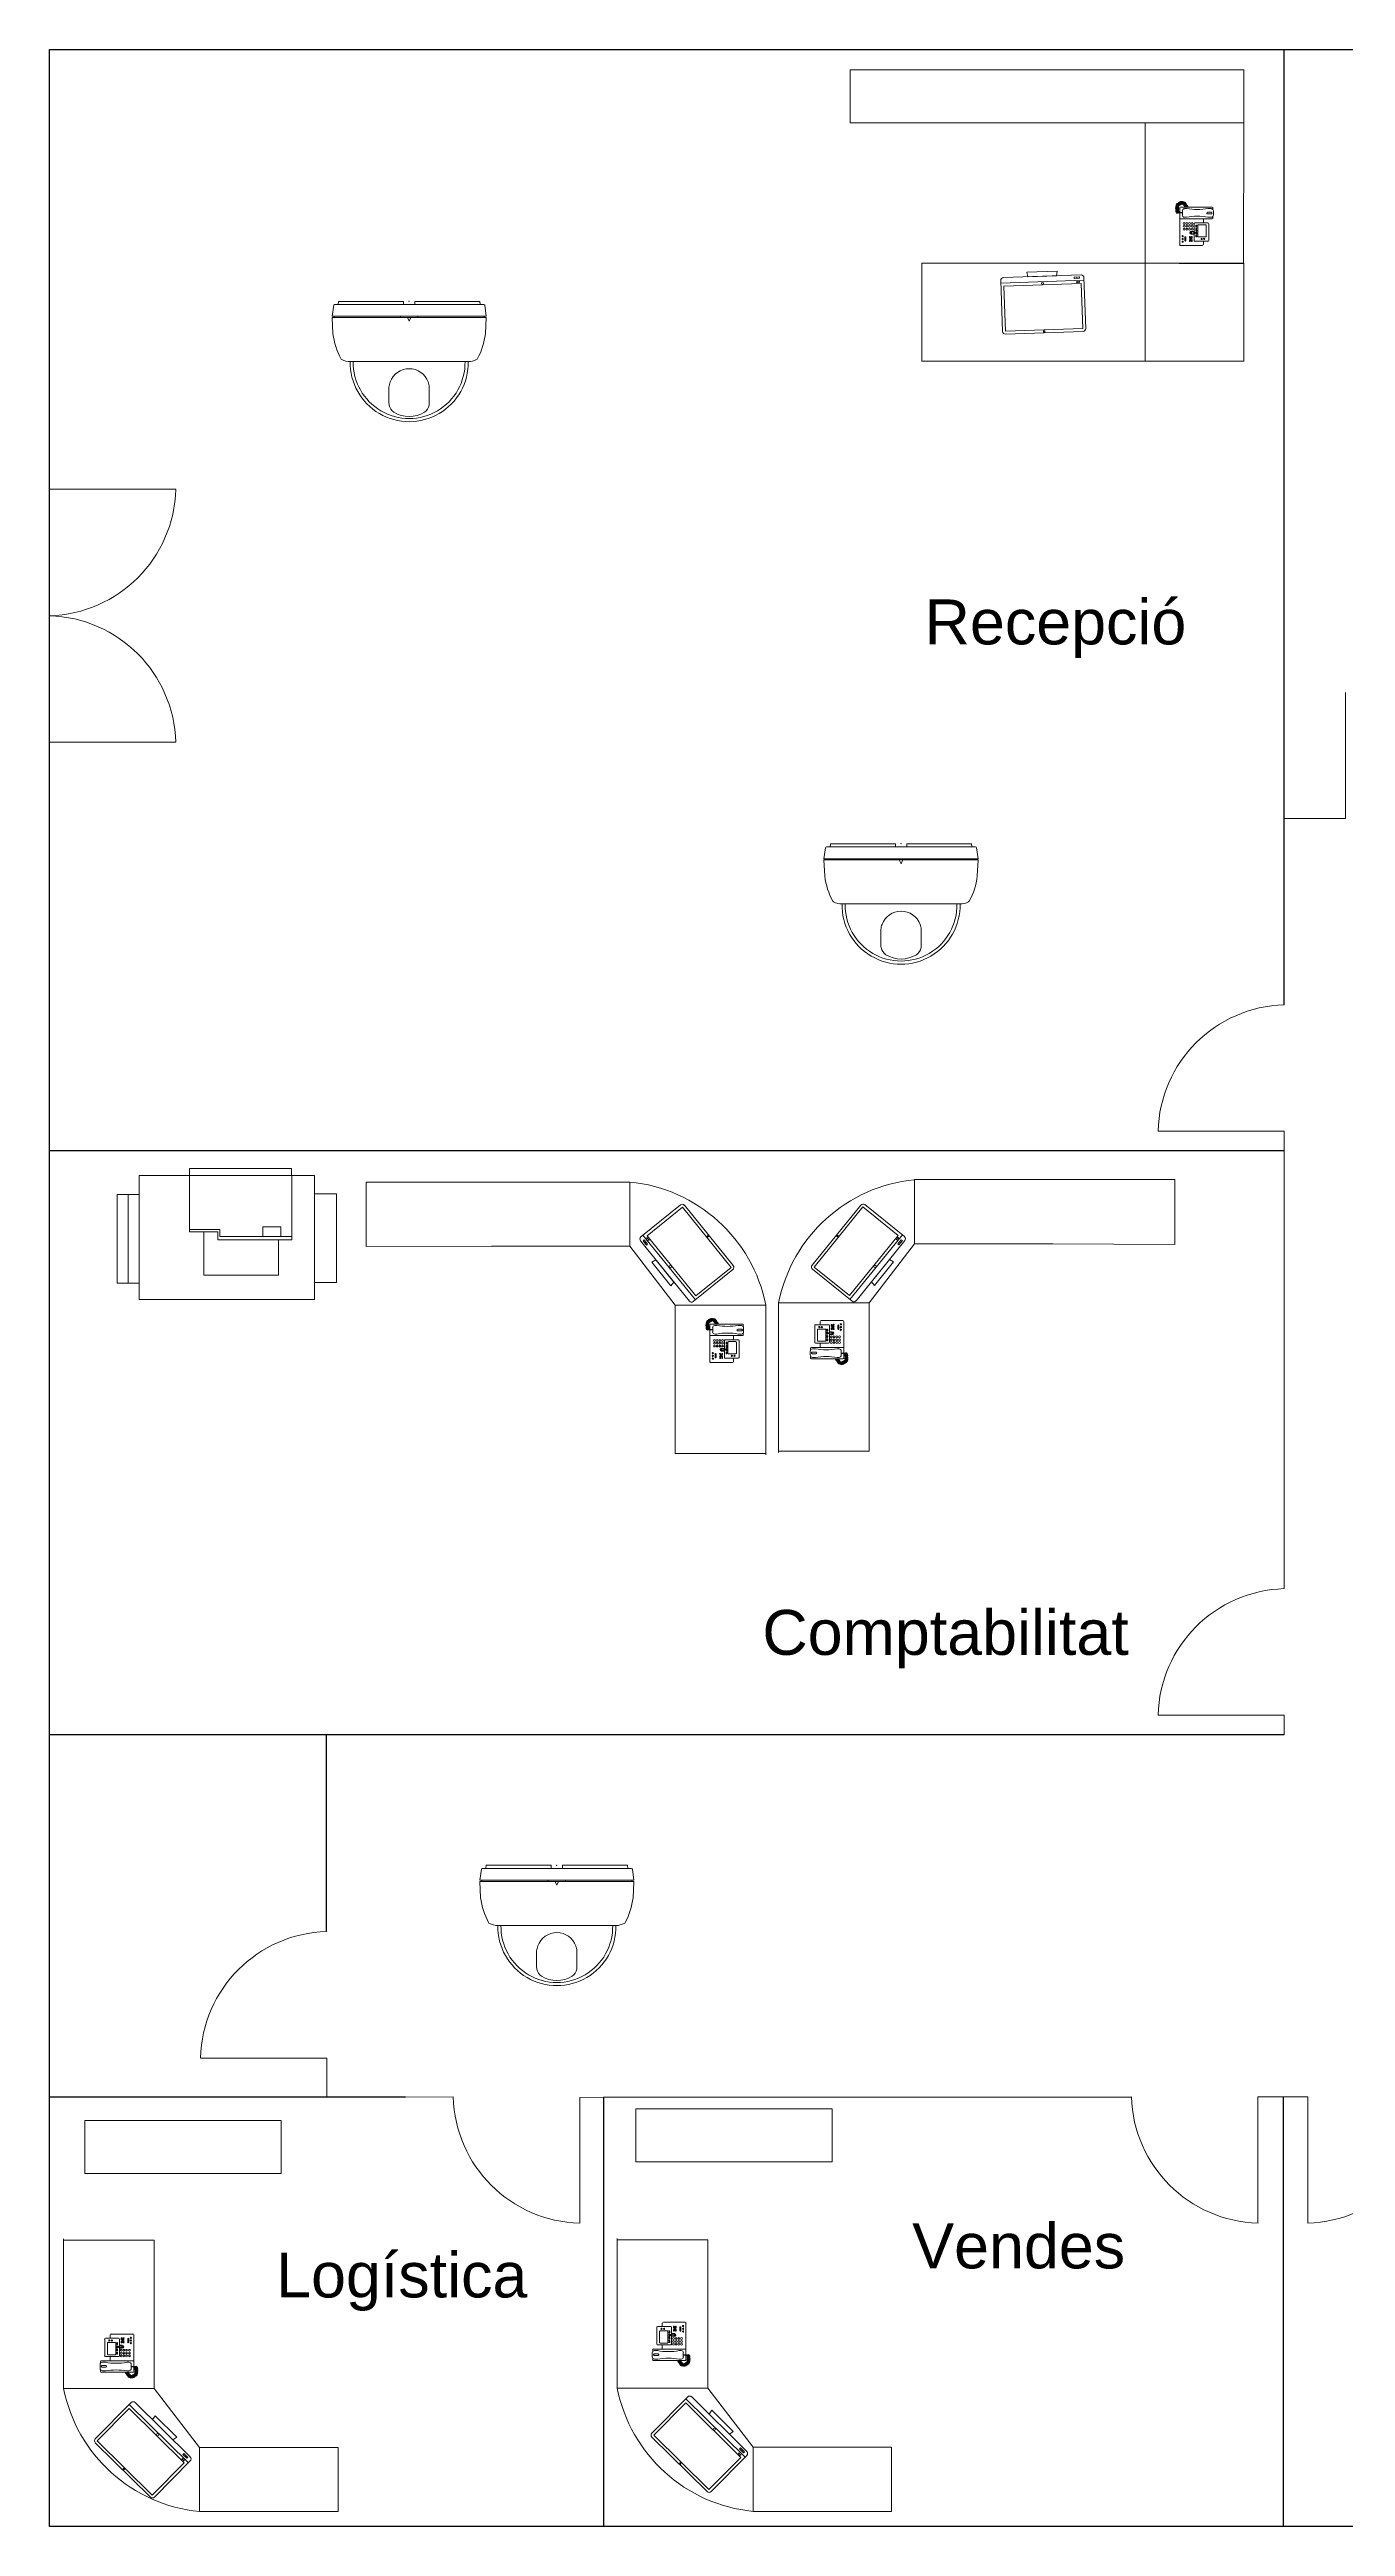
# Model space of a CAD drawing. Header units: millimetres. Extents: x 1256 to 2931, y 3298 to 3694.
# Drawn here: x 2546.2 to 2681.1, y 3298.5 to 3556.5 of the extents above; entities that cross this region are included whole.
import ezdxf

# ---------------------------------------------------------------- set-up
doc = ezdxf.new("R2010")
doc.units = ezdxf.units.MM
doc.layers.get('0').update_dxf_attribs({"color": 250, "lineweight": 5})
for name, color, linetype, lineweight in [('001_Dark_1 10', 7, 'Continuous', 0), ('Pantalla Rack', 250, 'Continuous', 5), ('Telefonos', 250, 'Continuous', 5), ('trazo fino', 7, 'Continuous', 20)]:
    doc.layers.add(name, color=color, linetype=linetype, lineweight=lineweight)
doc.layers.add('Marco membrete', color=7, linetype='Continuous')
doc.styles.add('APLUS', font='Arial.ttf', dxfattribs={"width": 0.6})
doc.styles.get("Standard").update_dxf_attribs({"font": 'Arial.ttf'})

# ---------------------------------------------------------------- blocks, each defined once
blk = doc.blocks.new('Telefono VOIP')
for p, q in [((-17.9, 15.5), (-17.9, 0.4)), ((-16.7, 15.9), (-17.5, 15.9)), ((-17.2, 15), (-17.2, 13.5)), ((-14.2, 16.1), (-16.1, 16.1)), ((-15.5, 15.2), (-15.5, 13.3)), ((-15, 15.5), (-15.1, 15.5)), ((-15.1, 13), (-15, 13)), ((-14.7, 15.2), (-14.7, 13.3)), ((-12.8, 15.9), (-13.6, 15.9)), ((-13.1, 13.5), (-13.1, 15)), ((-12.4, 0), (-12.4, 15.5)), ((-10.4, 13.5), (-10.4, 7.3)), ((-2, 13.9), (-10, 13.9)), ((-9.5, 12.4), (-9.5, 8.8)), ((-3.9, 12.6), (-9.3, 12.6)), ((-3.7, 8.8), (-3.7, 12.4)), ((-1.6, 7.3), (-1.6, 13.5)), ((-17.5, 0), (-12.4, 0)), ((-17.2, 3.2), (-17.2, 2.3)), ((-16.1, 1.3), (-14.2, 1.3)), ((-13.1, 2.3), (-13.1, 3.2)), ((-10.4, 11.3), (-12.4, 11.3)), ((-12.4, 11.3), (-12.4, 0)), ((-12.4, 0), (0, 0)), ((-10, 6.9), (-6.3, 6.9)), ((-9.3, 8.6), (-3.9, 8.6)), ((-9.3, 8), (-9.3, 7.9)), ((-8.5, 8.1), (-9.1, 8.1)), ((-9.1, 7.7), (-8.5, 7.7)), ((-8.3, 7.9), (-8.3, 8)), ((-7.7, 8), (-7.7, 7.9)), ((-6.9, 8.1), (-7.5, 8.1)), ((-7.5, 7.7), (-6.9, 7.7)), ((-6.8, 7.9), (-6.8, 8)), ((-6.3, 6.9), (-6.3, 5.5)), ((-6.2, 8), (-6.2, 7.9)), ((-6.1, 6.9), (-6.1, 5.5)), ((-5.4, 8.1), (-6, 8.1)), ((-6, 7.7), (-5.4, 7.7)), ((-5.7, 7.1), (-5.9, 6.7)), ((-5.9, 6.7), (-5.5, 6.7)), ((-5.5, 5.7), (-5.9, 5.7)), ((-5.9, 5.7), (-5.7, 5.3)), ((-5.5, 6.7), (-5.7, 7.1)), ((-5.7, 5.3), (-5.5, 5.7)), ((-5.3, 7.9), (-5.3, 8)), ((-5.2, 6.9), (-5.2, 5.5)), ((-5, 6.9), (-2, 6.9)), ((-5, 6.9), (-5, 5.5)), ((-4.6, 8), (-4.6, 7.9)), ((-3.9, 8.1), (-4.5, 8.1)), ((-4.5, 7.7), (-3.9, 7.7)), ((-3.9, 5.8), (-3.9, 5.8)), ((-3.9, 4.9), (-3.9, 4.8)), ((-3.8, 2.7), (-3.8, 2.6)), ((-3.7, 7.9), (-3.7, 8)), ((-3.2, 6), (-3.7, 6)), ((-3.7, 5.6), (-3.2, 5.6)), ((-3.2, 5.1), (-3.7, 5.1)), ((-3.7, 4.7), (-3.2, 4.7)), ((-3.6, 2.9), (-1.9, 2.9)), ((-3.6, 2.4), (-1.9, 2.4)), ((-3, 5.8), (-3, 5.8)), ((-3, 4.8), (-3, 4.9)), ((-2.4, 5.8), (-2.4, 5.8)), ((-2.4, 4.9), (-2.4, 4.8)), ((-1.6, 6), (-2.2, 6)), ((-2.2, 5.6), (-1.6, 5.6)), ((-1.6, 5.1), (-2.2, 5.1)), ((-2.2, 4.7), (-1.6, 4.7)), ((-1.7, 2.6), (-1.7, 2.7)), ((0, 11.3), (-1.6, 11.3)), ((-1.4, 5.8), (-1.4, 5.8)), ((-1.4, 4.8), (-1.4, 4.9)), ((0.4, 0.4), (0.4, 10.8))]:
    blk.add_line(p, q)
for centre, radius in [((-2.7, 11.7), 0.295), ((-10.1, 6), 0.456), ((-10.1, 4.7), 0.456), ((-10.1, 3.4), 0.456), ((-10.1, 2.1), 0.456), ((-8.8, 6), 0.456), ((-8.8, 4.7), 0.456), ((-8.8, 3.4), 0.456), ((-8.8, 2.1), 0.456), ((-7.4, 6), 0.456), ((-7.4, 4.7), 0.456), ((-7.4, 3.4), 0.456), ((-7.4, 2.1), 0.456), ((-4, 1.4), 0.295), ((-2.7, 10.5), 0.295), ((-2.7, 5.3), 0.295), ((-2.7, 1.4), 0.295), ((-1.4, 1.4), 0.295)]:
    blk.add_circle(centre, radius)
for centre, radius, start, end in [((-17.5, 15.5), 0.434, 90, 180), ((-16.1, 15), 1.09, 90, 180), ((-45.8, 8.4), 29, 349.7778, 10.2222), ((-15.1, 15.2), 0.326, 90, 180), ((-15.1, 13.3), 0.326, 180, 270), ((-15, 15.2), 0.326, 0, 90), ((-15, 13.3), 0.326, 270, 0), ((-14.2, 15), 1.09, 0, 90), ((15.4, 8.4), 29, 169.7778, 190.2222), ((-12.8, 15.5), 0.434, 0, 90), ((-10, 13.5), 0.434, 90, 180), ((-9.3, 12.4), 0.174, 90, 180), ((-3.9, 12.4), 0.174, 0, 90), ((-2, 13.5), 0.434, 0, 90), ((-17.5, 0.4), 0.434, 180, 270), ((-16.1, 2.3), 1.09, 180, 270), ((-14.2, 2.3), 1.09, 270, 0), ((-10, 7.3), 0.434, 180, 270), ((-9.3, 8.8), 0.174, 180, 270), ((-9.1, 8), 0.174, 90, 180), ((-9.1, 7.9), 0.174, 180, 270), ((-8.5, 8), 0.174, 0, 90), ((-8.5, 7.9), 0.174, 270, 0), ((-7.5, 8), 0.174, 90, 180), ((-7.5, 7.9), 0.174, 180, 270), ((-6.9, 8), 0.174, 0, 90), ((-6.9, 7.9), 0.174, 270, 0), ((-5.7, 5.5), 0.683, 180, 0), ((-6, 8), 0.174, 90, 180), ((-6, 7.9), 0.174, 180, 270), ((-5.7, 6.9), 0.456, 0, 180), ((-5.7, 5.5), 0.456, 180, 0), ((-5.4, 8), 0.174, 0, 90), ((-5.4, 7.9), 0.174, 270, 0), ((-4.5, 8), 0.174, 90, 180), ((-4.5, 7.9), 0.174, 180, 270), ((-3.9, 8.8), 0.174, 270, 0), ((-3.9, 8), 0.174, 0, 90), ((-3.9, 7.9), 0.174, 270, 0), ((-3.7, 5.8), 0.174, 90, 180), ((-3.7, 5.8), 0.174, 180, 270), ((-3.7, 4.9), 0.174, 90, 180), ((-3.7, 4.8), 0.174, 180, 270), ((-3.6, 2.7), 0.174, 90, 180), ((-3.6, 2.6), 0.174, 180, 270), ((-3.2, 5.8), 0.174, 0, 90), ((-3.2, 5.8), 0.174, 270, 0), ((-3.2, 4.9), 0.174, 0, 90), ((-3.2, 4.8), 0.174, 270, 0), ((-2.2, 5.8), 0.174, 90, 180), ((-2.2, 5.8), 0.174, 180, 270), ((-2.2, 4.9), 0.174, 90, 180), ((-2.2, 4.8), 0.174, 180, 270), ((-2, 7.3), 0.434, 270, 0), ((-1.9, 2.7), 0.174, 0, 90), ((-1.9, 2.6), 0.174, 270, 0), ((-1.6, 5.8), 0.174, 0, 90), ((-1.6, 5.8), 0.174, 270, 0), ((-1.6, 4.9), 0.174, 0, 90), ((-1.6, 4.8), 0.174, 270, 0), ((0, 10.8), 0.434, 0, 90), ((0, 0.4), 0.434, 270, 0)]:
    blk.add_arc(centre, radius, start, end)
for points, knots in [([(-20.1, 0.6), (-20.2, 0.6), (-20.6, 0.7), (-20.5, 2), (-19.2, 1.4), (-19.5, 0.6), (-20.1, 0.8), (-20.8, 0.9), (-20.6, 2), (-19.9, 2.2), (-19.4, 1.9), (-19.4, 1.4), (-19.7, 0.8), (-20.1, 1.1), (-20.5, 1), (-20.5, 1.1)], [0.53989, 0.53989, 0.53989, 0.53989, 0.61979, 0.830703, 1.060464, 1.179772, 1.285668, 1.404928, 1.650893, 1.77685, 1.887796, 1.995656, 2.132077, 2.214768, 2.296627, 2.296627, 2.296627, 2.296627]), ([(-19.4, -0.1), (-19.5, -0.2), (-19.8, -0.4), (-20.7, 0.6), (-19.4, 1.1), (-19, 0.3), (-19.5, 0), (-20.1, -0.4), (-20.8, 0.5), (-20.4, 1.1), (-19.9, 1.4), (-19.5, 1), (-19.3, 0.3), (-19.8, 0.3), (-20, -0.1), (-20, 0)], [0.53989, 0.53989, 0.53989, 0.53989, 0.61979, 0.830703, 1.060464, 1.179772, 1.285668, 1.404928, 1.650893, 1.77685, 1.887796, 1.995656, 2.132077, 2.214768, 2.296627, 2.296627, 2.296627, 2.296627]), ([(-19.3, -0.2), (-19.4, -0.3), (-19.7, -0.6), (-20.6, 0.4), (-19.3, 1), (-18.9, 0.1), (-19.4, -0.1), (-20, -0.6), (-20.8, 0.3), (-20.3, 1), (-19.8, 1.2), (-19.4, 0.8), (-19.2, 0.1), (-19.7, 0.1), (-19.9, -0.3), (-20, -0.2)], [0.528007, 0.528007, 0.528007, 0.528007, 0.61979, 0.830703, 1.060464, 1.179772, 1.285668, 1.404928, 1.650893, 1.77685, 1.887796, 1.995656, 2.132077, 2.214768, 2.296627, 2.296627, 2.296627, 2.296627]), ([(-20.2, 1.4), (-20.3, 1.5), (-20.7, 1.7), (-19.9, 2.9), (-19, 1.7), (-19.7, 1.1), (-20.1, 1.6), (-20.7, 2), (-20, 3), (-19.3, 2.7), (-18.9, 2.2), (-19.2, 1.8), (-19.8, 1.4), (-20, 1.9), (-20.4, 2), (-20.3, 2.1)], [0.528007, 0.528007, 0.528007, 0.528007, 0.61979, 0.830703, 1.060464, 1.179772, 1.285668, 1.404928, 1.650893, 1.77685, 1.887796, 1.995656, 2.132077, 2.214768, 2.296627, 2.296627, 2.296627, 2.296627]), ([(-20.1, 1.5), (-20.2, 1.6), (-20.5, 1.9), (-19.8, 3), (-18.9, 1.8), (-19.6, 1.3), (-20, 1.7), (-20.6, 2.1), (-19.8, 3.1), (-19.1, 2.8), (-18.8, 2.4), (-19.1, 1.9), (-19.7, 1.6), (-19.8, 2), (-20.2, 2.1), (-20.2, 2.2)], [0.53989, 0.53989, 0.53989, 0.53989, 0.61979, 0.830703, 1.060464, 1.179772, 1.285668, 1.404928, 1.650893, 1.77685, 1.887796, 1.995656, 2.132077, 2.214768, 2.296627, 2.296627, 2.296627, 2.296627]), ([(-19.1, -0.7), (-19.2, -0.8), (-19.6, -1), (-20.5, 0), (-19.1, 0.5), (-18.7, -0.3), (-19.2, -0.6), (-19.8, -1), (-20.6, -0.1), (-20.1, 0.5), (-19.6, 0.8), (-19.2, 0.4), (-19.1, -0.3), (-19.5, -0.3), (-19.7, -0.7), (-19.8, -0.6)], [0.53989, 0.53989, 0.53989, 0.53989, 0.61979, 0.830703, 1.060464, 1.179772, 1.285668, 1.404928, 1.650893, 1.77685, 1.887796, 1.995656, 2.132077, 2.214768, 2.296627, 2.296627, 2.296627, 2.296627]), ([(-18.6, -1.4), (-18.7, -1.4), (-19, -1.7), (-19.9, -0.7), (-18.6, -0.1), (-18.2, -0.9), (-18.7, -1.2), (-19.3, -1.7), (-20, -0.8), (-19.6, -0.1), (-19.1, 0.1), (-18.7, -0.3), (-18.5, -0.9), (-19, -1), (-19.2, -1.3), (-19.3, -1.3)], [0.53989, 0.53989, 0.53989, 0.53989, 0.61979, 0.830703, 1.060464, 1.179772, 1.285668, 1.404928, 1.650893, 1.77685, 1.887796, 1.995656, 2.132077, 2.214768, 2.296627, 2.296627, 2.296627, 2.296627]), ([(-19.6, 2.1), (-19.7, 2.2), (-20, 2.5), (-19, 3.4), (-18.4, 2.1), (-19.3, 1.7), (-19.5, 2.2), (-20, 2.8), (-19.1, 3.5), (-18.5, 3.1), (-18.2, 2.6), (-18.6, 2.2), (-19.3, 2), (-19.3, 2.5), (-19.7, 2.7), (-19.6, 2.7)], [0.528007, 0.528007, 0.528007, 0.528007, 0.61979, 0.830703, 1.060464, 1.179772, 1.285668, 1.404928, 1.650893, 1.77685, 1.887796, 1.995656, 2.132077, 2.214768, 2.296627, 2.296627, 2.296627, 2.296627]), ([(-19.5, 2.2), (-19.6, 2.3), (-19.8, 2.6), (-18.8, 3.5), (-18.3, 2.2), (-19.1, 1.8), (-19.4, 2.3), (-19.8, 2.8), (-18.9, 3.6), (-18.3, 3.2), (-18, 2.6), (-18.4, 2.2), (-19.1, 2.1), (-19.1, 2.6), (-19.5, 2.7), (-19.4, 2.8)], [0.53989, 0.53989, 0.53989, 0.53989, 0.61979, 0.830703, 1.060464, 1.179772, 1.285668, 1.404928, 1.650893, 1.77685, 1.887796, 1.995656, 2.132077, 2.214768, 2.296627, 2.296627, 2.296627, 2.296627]), ([(-18.9, 2.6), (-19, 2.7), (-19.2, 3.1), (-18.2, 4), (-17.7, 2.7), (-18.5, 2.3), (-18.8, 2.8), (-19.2, 3.4), (-18.4, 4), (-18, 3.9), (-17.9, 3.8)], [0.528007, 0.528007, 0.528007, 0.528007, 0.61979, 0.830703, 1.060464, 1.179772, 1.285668, 1.404928, 1.650893, 1.705941, 1.705941, 1.705941, 1.705941]), ([(-18.7, 2.8), (-18.8, 2.8), (-19, 3.2), (-18.4, 3.8), (-18, 3.6), (-17.9, 3.5)], [0.5398901, 0.5398901, 0.5398901, 0.5398901, 0.6197899, 0.8307034, 0.8899436, 0.8899436, 0.8899436, 0.8899436]), ([(-17.9, 2.8), (-18.1, 2.7), (-18.5, 2.6), (-18.5, 3.1), (-18.9, 3.2), (-18.8, 3.3)], [2.0148641, 2.0148641, 2.0148641, 2.0148641, 2.1320774, 2.2147682, 2.2966273, 2.2966273, 2.2966273, 2.2966273]), ([(-17.9, 2.6), (-18, 2.5), (-18.3, 2.4), (-18.6, 2.9), (-19, 3.4), (-18.3, 4), (-17.9, 4), (-17.9, 4)], [1.1033357, 1.1033357, 1.1033357, 1.1033357, 1.1797724, 1.2856681, 1.4049276, 1.6508927, 1.6607886, 1.6607886, 1.6607886, 1.6607886]), ([(-17.9, 2.8), (-18.1, 2.7), (-18.3, 2.8), (-18.3, 3.2), (-18.7, 3.3), (-18.6, 3.4)], [2.0526814, 2.0526814, 2.0526814, 2.0526814, 2.1320774, 2.2147682, 2.2966273, 2.2966273, 2.2966273, 2.2966273]), ([(-18.5, -1.5), (-18.6, -1.6), (-19, -1.9), (-19.9, -0.9), (-18.5, -0.3), (-18.1, -1.1), (-18.6, -1.4), (-19.2, -1.9), (-20, -0.9), (-19.5, -0.3), (-19, -0.1), (-18.6, -0.5), (-18.4, -1.1), (-18.9, -1.2), (-19.1, -1.5), (-19.2, -1.5)], [0.528007, 0.528007, 0.528007, 0.528007, 0.61979, 0.830703, 1.060464, 1.179772, 1.285668, 1.404928, 1.650893, 1.77685, 1.887796, 1.995656, 2.132077, 2.214768, 2.296627, 2.296627, 2.296627, 2.296627]), ([(-17.5, -1.1), (-17.5, -1.3), (-17.5, -1.7), (-18.9, -1.8), (-18.5, -0.4), (-17.6, -0.6), (-17.7, -1.1), (-17.7, -1.9), (-18.9, -1.9), (-19.1, -1.2), (-19, -0.6), (-18.4, -0.5), (-17.8, -0.8), (-18.1, -1.2), (-17.9, -1.6), (-18, -1.6)], [0.53989, 0.53989, 0.53989, 0.53989, 0.61979, 0.830703, 1.060464, 1.179772, 1.285668, 1.404928, 1.650893, 1.77685, 1.887796, 1.995656, 2.132077, 2.214768, 2.296627, 2.296627, 2.296627, 2.296627]), ([(-17.4, -1.1), (-17.3, -1.3), (-17.3, -1.7), (-18.7, -1.8), (-18.3, -0.4), (-17.4, -0.6), (-17.5, -1.2), (-17.5, -1.9), (-18.7, -2), (-18.9, -1.2), (-18.8, -0.7), (-18.2, -0.6), (-17.6, -0.9), (-17.9, -1.3), (-17.7, -1.6), (-17.8, -1.7)], [0.528007, 0.528007, 0.528007, 0.528007, 0.61979, 0.830703, 1.060464, 1.179772, 1.285668, 1.404928, 1.650893, 1.77685, 1.887796, 1.995656, 2.132077, 2.214768, 2.296627, 2.296627, 2.296627, 2.296627]), ([(-16.6, -1.2), (-16.6, -1.3), (-16.6, -1.8), (-18, -1.9), (-17.6, -0.5), (-16.7, -0.6), (-16.8, -1.2), (-16.8, -2), (-18, -2), (-18.2, -1.3), (-18.1, -0.7), (-17.5, -0.6), (-16.9, -0.9), (-17.2, -1.3), (-17, -1.7), (-17.1, -1.7)], [0.53989, 0.53989, 0.53989, 0.53989, 0.61979, 0.830703, 1.060464, 1.179772, 1.285668, 1.404928, 1.650893, 1.77685, 1.887796, 1.995656, 2.132077, 2.214768, 2.296627, 2.296627, 2.296627, 2.296627]), ([(-16.5, -1.2), (-16.4, -1.4), (-16.4, -1.8), (-17.8, -1.9), (-17.4, -0.5), (-16.5, -0.7), (-16.6, -1.3), (-16.6, -2), (-17.8, -2), (-18, -1.3), (-17.9, -0.8), (-17.3, -0.7), (-16.7, -0.9), (-17, -1.4), (-16.8, -1.7), (-16.9, -1.7)], [0.528007, 0.528007, 0.528007, 0.528007, 0.61979, 0.830703, 1.060464, 1.179772, 1.285668, 1.404928, 1.650893, 1.77685, 1.887796, 1.995656, 2.132077, 2.214768, 2.296627, 2.296627, 2.296627, 2.296627]), ([(-15.8, -1.2), (-15.8, -1.3), (-15.8, -1.7), (-17.1, -1.8), (-16.8, -0.4), (-15.9, -0.6), (-15.9, -1.1), (-15.9, -1.9), (-17.1, -1.9), (-17.4, -1.2), (-17.2, -0.6), (-16.7, -0.6), (-16.1, -0.8), (-16.3, -1.2), (-16.1, -1.6), (-16.2, -1.6)], [0.53989, 0.53989, 0.53989, 0.53989, 0.61979, 0.830703, 1.060464, 1.179772, 1.285668, 1.404928, 1.650893, 1.77685, 1.887796, 1.995656, 2.132077, 2.214768, 2.296627, 2.296627, 2.296627, 2.296627]), ([(-15.6, -1.2), (-15.6, -1.3), (-15.6, -1.7), (-16.9, -1.9), (-16.6, -0.5), (-15.7, -0.6), (-15.8, -1.2), (-15.7, -1.9), (-16.9, -2), (-17.2, -1.3), (-17, -0.7), (-16.5, -0.6), (-15.9, -0.9), (-16.1, -1.3), (-15.9, -1.6), (-16, -1.7)], [0.528007, 0.528007, 0.528007, 0.528007, 0.61979, 0.830703, 1.060464, 1.179772, 1.285668, 1.404928, 1.650893, 1.77685, 1.887796, 1.995656, 2.132077, 2.214768, 2.296627, 2.296627, 2.296627, 2.296627])]:
    blk.add_open_spline(points, degree=3, knots=knots)
at = {"start_tangent": (-0.022732, -0.999742), "end_tangent": (-0.946394, -0.323014)}
for points in [[(-15.3, 1.3), (-15.3, -0.8), (-15.3, -1.4), (-16.2, -1.5), (-15.9, -0.5), (-15.4, -0.6), (-15.4, -1.1), (-15.5, -1.6), (-16.5, -1.6), (-16.7, -1.1), (-16.6, -0.6), (-16.1, -0.5), (-15.6, -0.8), (-15.7, -1.2), (-15.7, -1.6)], [(-15.1, 1.2), (-15.1, -0.8), (-15.1, -1.5), (-16, -1.5), (-15.7, -0.5), (-15.2, -0.6), (-15.2, -1.1), (-15.3, -1.6), (-16.3, -1.7), (-16.5, -1.2), (-16.4, -0.7), (-15.9, -0.6), (-15.4, -0.9), (-15.5, -1.3), (-15.5, -1.6)]]:
    blk.add_spline(points, degree=3, dxfattribs=at)
at = {"style": 'APLUS'}
for s, p in [('1', (-10.3, 5.8)), ('4', (-10.3, 4.5)), ('7', (-10.3, 3.2)), ('*', (-10.3, 1.8)), ('2', (-8.9, 5.8)), ('5', (-9, 4.5)), ('8', (-9, 3.2)), ('0', (-9, 1.8)), ('3', (-7.6, 5.8)), ('6', (-7.6, 4.5)), ('9', (-7.6, 3.2)), ('*', (-7.6, 1.8))]:
    blk.add_text(s, height=0.434, dxfattribs=at).set_placement(p)
blk = doc.blocks.new('MONITOR FRONTAL')
at = {"color": 250}
for p, q in [((-0.25, 0.045), (-0.25, 0.351)), ((-0.233, 0.368), (0.233, 0.368)), ((-0.233, 0.079), (-0.233, 0.351)), ((-0.233, 0.351), (0.232, 0.351)), ((0.232, 0.351), (0.232, 0.079)), ((0.25, 0.351), (0.25, 0.045)), ((-0.25, 0.061), (0.25, 0.061)), ((-0.233, 0.079), (0.232, 0.079)), ((0.233, 0.028), (-0.233, 0.028)), ((-0.091, 0), (-0.086, 0.028)), ((-0.091, 0), (0.091, 0)), ((-0.091, 0), (0.091, 0)), ((-0.086, 0.028), (0.086, 0.028)), ((0.091, 0), (0.086, 0.028)), ((0.191, 0.048), (0.224, 0.048)), ((0.191, 0.048), (0.191, 0.04)), ((0.191, 0.04), (0.224, 0.04)), ((0.208, 0.048), (0.208, 0.04)), ((0.224, 0.048), (0.224, 0.04))]:
    blk.add_line(p, q, dxfattribs=at)
for centre, radius in [((0, 0.36), 0.00476), ((0, 0.36), 0.00235), ((0, 0.07), 0.00667), ((0.208, 0.07), 0.00276), ((0.22, 0.07), 0.00276)]:
    blk.add_circle(centre, radius, dxfattribs=at)
for centre, start, end in [((-0.233, 0.351), 90, 180), ((0.233, 0.351), 0, 90), ((-0.233, 0.045), 180, 270), ((0.233, 0.045), 270, 0)]:
    blk.add_arc(centre, 0.0167, start, end, dxfattribs=at)

msp = doc.modelspace()

# ---------------------------------------------------------------- linework, layer by layer
at = {"layer": '001_Dark_1 10'}
for points in [[(2575.58, 3528.73), (2575.75, 3529.88, -0.373885), (2575.84, 3529.96), (2591.39, 3529.96, -0.373885), (2591.48, 3529.88), (2591.64, 3528.73)], [(2591.64, 3528.6), (2591.55, 3526.9, -0.09279), (2590.73, 3524.32, -0.1504), (2590.64, 3524.23, -0.118988), (2589.76, 3524.02), (2577.47, 3524.02, -0.118988), (2576.59, 3524.23, -0.1504), (2576.5, 3524.32, -0.09279), (2575.67, 3526.9), (2575.58, 3528.6)], [(2577.47, 3524.02, 1.02), (2589.76, 3524.02)], [(2581.51, 3519.67, 0.057517), (2581.54, 3519.47, 0.1735), (2582.01, 3518.73, 0.276322), (2585.22, 3518.73, 0.1735), (2585.69, 3519.47, 0.057517), (2585.71, 3519.67), (2585.71, 3521.36, 0.075804), (2585.59, 3521.89, 0.700635), (2581.64, 3521.89, 0.075804), (2581.51, 3521.36)], [(2626.81, 3472.21), (2626.97, 3473.36, -0.373885), (2627.06, 3473.44), (2642.61, 3473.44, -0.373885), (2642.71, 3473.36), (2642.87, 3472.21)], [(2642.87, 3472.09), (2642.78, 3470.39, -0.09279), (2641.95, 3467.8, -0.1504), (2641.86, 3467.72, -0.118988), (2640.99, 3467.5), (2628.69, 3467.5, -0.118988), (2627.82, 3467.72, -0.1504), (2627.73, 3467.8, -0.09279), (2626.9, 3470.39), (2626.81, 3472.09)], [(2628.69, 3467.5, 1.02), (2640.99, 3467.5)], [(2632.74, 3463.15, 0.057517), (2632.76, 3462.95, 0.1735), (2633.24, 3462.21, 0.276322), (2636.44, 3462.21, 0.1735), (2636.92, 3462.95, 0.057517), (2636.94, 3463.15), (2636.94, 3464.85, 0.075804), (2636.82, 3465.37, 0.700635), (2632.86, 3465.37, 0.075804), (2632.74, 3464.85)], [(2590.96, 3365.78), (2591.13, 3366.93, -0.373885), (2591.22, 3367.01), (2606.77, 3367.01, -0.373885), (2606.86, 3366.93), (2607.02, 3365.78)], [(2607.02, 3365.66), (2606.93, 3363.96, -0.09279), (2606.11, 3361.38, -0.1504), (2606.02, 3361.29, -0.118988), (2605.14, 3361.07), (2592.85, 3361.07, -0.118988), (2591.97, 3361.29, -0.1504), (2591.88, 3361.38, -0.09279), (2591.05, 3363.96), (2590.96, 3365.66)], [(2592.85, 3361.07, 1.02), (2605.14, 3361.07)], [(2596.89, 3356.72, 0.057517), (2596.92, 3356.52, 0.1735), (2597.39, 3355.78, 0.276322), (2600.6, 3355.78, 0.1735), (2601.07, 3356.52, 0.057517), (2601.09, 3356.72), (2601.09, 3358.42, 0.075804), (2600.97, 3358.94, 0.700635), (2597.02, 3358.94, 0.075804), (2596.89, 3358.42)]]:
    msp.add_lwpolyline(points, format="xyb", close=True, dxfattribs=at)
for points in [[(2575.81, 3528.6), (2582.72, 3528.6), (2582.72, 3528.73), (2575.81, 3528.73)], [(2576.23, 3529.96), (2576.26, 3530.29), (2583.02, 3530.29), (2583.02, 3529.96)], [(2584.51, 3528.6), (2584.51, 3528.73), (2582.72, 3528.73), (2582.72, 3528.6)], [(2583.79, 3528.6), (2583.61, 3528.22), (2583.43, 3528.6)], [(2591, 3529.96), (2590.97, 3530.29), (2584.2, 3530.29), (2584.2, 3529.96)], [(2591.42, 3528.6), (2584.51, 3528.6), (2584.51, 3528.73), (2591.42, 3528.73)], [(2627.46, 3473.44), (2627.49, 3473.77), (2634.25, 3473.77), (2634.25, 3473.44)], [(2642.22, 3473.44), (2642.19, 3473.77), (2635.43, 3473.77), (2635.43, 3473.44)], [(2627.03, 3472.09), (2633.94, 3472.09), (2633.94, 3472.21), (2627.03, 3472.21)], [(2635.74, 3472.09), (2635.74, 3472.21), (2633.94, 3472.21), (2633.94, 3472.09)], [(2635.02, 3472.09), (2634.84, 3471.7), (2634.66, 3472.09)], [(2642.65, 3472.09), (2635.74, 3472.09), (2635.74, 3472.21), (2642.65, 3472.21)], [(2591.19, 3365.66), (2598.1, 3365.66), (2598.1, 3365.78), (2591.19, 3365.78)], [(2591.61, 3367.01), (2591.64, 3367.34), (2598.4, 3367.34), (2598.4, 3367.01)], [(2599.89, 3365.66), (2599.89, 3365.78), (2598.1, 3365.78), (2598.1, 3365.66)], [(2599.17, 3365.66), (2598.99, 3365.27), (2598.81, 3365.66)], [(2606.38, 3367.01), (2606.35, 3367.34), (2599.58, 3367.34), (2599.58, 3367.01)], [(2606.8, 3365.66), (2599.89, 3365.66), (2599.89, 3365.78), (2606.8, 3365.78)]]:
    msp.add_lwpolyline(points, close=True, dxfattribs=at)
for centre in [(2583.61, 3523.9), (2634.84, 3467.38), (2598.99, 3360.95)]:
    msp.add_arc(centre, 5.82, 178.8655, 1.1345, dxfattribs=at)
for p in [(2583.61, 3530.29), (2634.84, 3473.77), (2598.99, 3367.34)]:
    msp.add_point(p, dxfattribs=at)
at = {"layer": 'Marco membrete'}
for p, q in [((2674.75, 3457), (2674.75, 3556.53)), ((2674.75, 3441.77), (2546.16, 3441.77)), ((2674.75, 3380.94), (2546.16, 3380.94)), ((2575, 3360.51), (2575, 3380.94)), ((2583.22, 3343.18), (2546.16, 3343.18)), ((2603.85, 3343.18), (2658.83, 3343.22)), ((2603.85, 3343.18), (2603.85, 3298.46)), ((2674.63, 3343.18), (2674.63, 3298.46))]:
    msp.add_line(p, q, dxfattribs=at)
msp.add_lwpolyline([(2546.16, 3556.53), (2930.87, 3556.53), (2930.87, 3298.46), (2546.16, 3298.46)], close=True, dxfattribs=at)
at = {"layer": 'trazo fino'}
for p, q in [((2629.55, 3554.4), (2629.54, 3548.88)), ((2650.08, 3554.4), (2629.55, 3554.4)), ((2670.54, 3554.4), (2650.08, 3554.4)), ((2670.54, 3548.88), (2670.54, 3554.4)), ((2650.08, 3548.88), (2629.54, 3548.88)), ((2650.08, 3548.88), (2670.54, 3548.88)), ((2660.25, 3548.88), (2660.25, 3534.26)), ((2670.49, 3534.23), (2670.54, 3548.88)), ((2660.25, 3534.26), (2637.01, 3534.26)), ((2637.01, 3534.26), (2637.01, 3524.07)), ((2660.25, 3534.26), (2663.8, 3534.23)), ((2663.8, 3534.23), (2670.49, 3534.23)), ((2660.25, 3524.07), (2637.01, 3524.07)), ((2546.16, 3510.71), (2546.16, 3512.75)), ((2546.16, 3510.71), (2559.31, 3510.71)), ((2681.12, 3476.4), (2681.12, 3489.55)), ((2546.16, 3484.35), (2559.31, 3484.35)), ((2546.16, 3484.35), (2546.16, 3482.3)), ((2678.56, 3476.4), (2674.75, 3476.4)), ((2678.56, 3476.4), (2681.12, 3476.4)), ((2674.75, 3443.82), (2661.6, 3443.82)), ((2674.75, 3443.82), (2674.75, 3441.77)), ((2674.75, 3441.77), (2674.75, 3396.17)), ((2555.48, 3426.3), (2555.48, 3439.21)), ((2555.48, 3439.21), (2573.76, 3439.21)), ((2560.73, 3433.6), (2560.73, 3439.95)), ((2560.73, 3439.95), (2571.34, 3439.95)), ((2571.34, 3439.95), (2571.38, 3438.45)), ((2571.38, 3438.45), (2571.38, 3432.85)), ((2573.76, 3439.21), (2573.76, 3426.3)), ((2592.17, 3438.53), (2579.15, 3438.53)), ((2579.15, 3438.53), (2579.15, 3437.88)), ((2579.15, 3431.83), (2579.15, 3437.88)), ((2606.6, 3438.53), (2592.17, 3438.53)), ((2606.6, 3431.85), (2606.6, 3438.53)), ((2636.24, 3438.78), (2650.66, 3438.78)), ((2636.24, 3432.09), (2636.24, 3438.78)), ((2650.66, 3438.78), (2663.35, 3438.78)), ((2663.35, 3438.78), (2663.35, 3432.03)), ((2553.2, 3432.76), (2553.2, 3437.22)), ((2553.2, 3437.22), (2555.48, 3437.22)), ((2554.34, 3437.22), (2554.34, 3427.99)), ((2576.04, 3437.29), (2573.76, 3437.29)), ((2576.04, 3432.82), (2576.04, 3437.29)), ((2576.04, 3432.82), (2576.04, 3437.29)), ((2553.2, 3432.76), (2553.2, 3427.99)), ((2563.88, 3433.6), (2560.73, 3433.6)), ((2560.73, 3433.33), (2560.73, 3433.6)), ((2563.69, 3433.33), (2560.73, 3433.33)), ((2562.21, 3433.33), (2562.21, 3428.82)), ((2563.69, 3432.51), (2563.69, 3433.33)), ((2571.38, 3432.51), (2563.69, 3432.51)), ((2563.88, 3432.85), (2563.88, 3433.6)), ((2571.38, 3432.85), (2563.88, 3432.85)), ((2570.26, 3433.88), (2568.38, 3433.88)), ((2568.38, 3433.88), (2568.38, 3432.85)), ((2570, 3428.82), (2570, 3432.51)), ((2570.26, 3433.88), (2570.26, 3432.85)), ((2571.38, 3432.85), (2571.38, 3432.51)), ((2576.04, 3432.82), (2576.04, 3428.05)), ((2576.04, 3432.82), (2576.04, 3428.05)), ((2592.17, 3431.84), (2579.15, 3431.83)), ((2592.17, 3431.84), (2606.6, 3431.85)), ((2611.32, 3425.69), (2606.6, 3431.85)), ((2631.52, 3425.94), (2636.24, 3432.09)), ((2650.66, 3432.08), (2636.24, 3432.09)), ((2663.35, 3432.03), (2650.66, 3432.08)), ((2553.2, 3427.99), (2555.48, 3427.99)), ((2562.21, 3428.82), (2570, 3428.82)), ((2576.04, 3428.05), (2573.76, 3428.05)), ((2573.76, 3426.3), (2555.48, 3426.3)), ((2620.76, 3425.69), (2611.32, 3425.69)), ((2611.32, 3425.69), (2611.32, 3410.23)), ((2620.76, 3410.1), (2620.76, 3425.69)), ((2622.08, 3410.34), (2622.08, 3425.94)), ((2622.08, 3425.94), (2631.52, 3425.94)), ((2631.52, 3425.94), (2631.52, 3410.48)), ((2611.32, 3410.23), (2620.76, 3410.23)), ((2631.52, 3410.48), (2622.08, 3410.48)), ((2674.75, 3382.99), (2661.6, 3382.99)), ((2674.75, 3382.99), (2674.75, 3380.94)), ((2575, 3360.51), (2575.02, 3360.44)), ((2575.02, 3347.26), (2561.87, 3347.26)), ((2575.02, 3344.7), (2575.02, 3347.26)), ((2575.02, 3344.7), (2575.02, 3343.18)), ((2588.19, 3343.21), (2583.22, 3343.18)), ((2603.85, 3343.18), (2601.37, 3343.14)), ((2601.37, 3343.14), (2601.37, 3330.06)), ((2674.57, 3343.22), (2672.01, 3343.22)), ((2672.01, 3343.22), (2672.01, 3330.07)), ((2674.63, 3343.21), (2674.57, 3343.22)), ((2674.63, 3343.18), (2674.63, 3343.21)), ((2674.63, 3343.21), (2677.19, 3343.21)), ((2677.19, 3343.21), (2677.19, 3330.06)), ((2549.82, 3340.74), (2549.82, 3335.22)), ((2570.27, 3340.74), (2549.82, 3340.74)), ((2570.27, 3335.22), (2570.27, 3340.74)), ((2607.21, 3341.96), (2607.21, 3336.44)), ((2627.66, 3341.96), (2607.21, 3341.96)), ((2627.66, 3336.44), (2627.66, 3341.96)), ((2549.82, 3335.22), (2570.27, 3335.22)), ((2607.21, 3336.44), (2627.66, 3336.44)), ((2547.62, 3328.43), (2547.62, 3312.84)), ((2557.06, 3328.3), (2547.62, 3328.3)), ((2557.06, 3312.84), (2557.06, 3328.3)), ((2605.28, 3328.45), (2605.28, 3312.86)), ((2614.72, 3328.32), (2605.28, 3328.32)), ((2614.72, 3312.86), (2614.72, 3328.32)), ((2547.62, 3312.84), (2557.06, 3312.84)), ((2557.06, 3312.84), (2561.78, 3306.68)), ((2605.28, 3312.86), (2614.72, 3312.86)), ((2614.72, 3312.86), (2619.44, 3306.7)), ((2576.2, 3306.69), (2561.78, 3306.68)), ((2561.78, 3306.68), (2561.78, 3300)), ((2576.2, 3300), (2576.2, 3306.69)), ((2633.86, 3306.72), (2619.44, 3306.7)), ((2619.44, 3306.7), (2619.44, 3300.02)), ((2633.86, 3300.02), (2633.86, 3306.72)), ((2561.78, 3300), (2576.2, 3300)), ((2619.44, 3300.02), (2633.86, 3300.02))]:
    msp.add_line(p, q, dxfattribs=at)
msp.add_lwpolyline([(2660.25, 3534.26), (2670.53, 3534.26), (2670.53, 3524.07), (2660.25, 3524.07)], close=True, dxfattribs=at)
for centre, radius, start, end in [((2545.77, 3511.06), 13.54, 271.6341, 358.4975), ((2545.77, 3483.99), 13.54, 1.5025, 88.3659), ((2675.14, 3443.46), 13.54, 91.6341, 178.4975), ((2605.04, 3422.59), 16.02, 11.1855, 84.4101), ((2637.8, 3422.83), 16.02, 95.5899, 168.8145), ((2675.14, 3382.63), 13.54, 91.6341, 178.4975), ((2575.41, 3346.91), 13.54, 91.6341, 178.4975), ((2601.73, 3343.59), 13.54, 181.6341, 268.4975), ((2672.37, 3343.6), 13.54, 181.6341, 268.4975), ((2676.84, 3343.6), 13.54, 271.5025, 358.3659), ((2563.34, 3315.95), 16.02, 191.1855, 264.4101), ((2621, 3315.97), 16.02, 191.1855, 264.4101)]:
    msp.add_arc(centre, radius, start, end, dxfattribs=at)

# ---------------------------------------------------------------- block references
at = {"layer": 'Pantalla Rack', "zscale": 17.34049481182595}
for p, xscale, yscale, rotation in [((2649.53, 3533.39), -17.34049481182595, 17.34049481182596, 181.9870875931153), ((2609.87, 3428.95), -17.34049481182595, 17.34049481182595, 308.9983916177553), ((2633.07, 3428.98), 17.34049481182595, 17.34049481182595, 51.00160838224473), ((2558.28, 3308.88), -17.34049481182596, 17.34049481182596, 135.3235913728183), ((2616.25, 3309.46), -17.34049481182596, 17.34049481182596, 135.3235913728183)]:
    msp.add_blockref('MONITOR FRONTAL', p, dxfattribs=dict(at, xscale=xscale, yscale=yscale, rotation=rotation))
at = {"layer": 'Telefonos', "xscale": 0.2179024244672255, "yscale": 0.2179024244672255, "zscale": 0.2179024244672255}
for p, rotation in [((2663.86, 3536.2), 270), ((2614.94, 3419.83), 270), ((2628.88, 3424.01), 90), ((2612.44, 3319.64), 90), ((2554.93, 3318.42), 90)]:
    msp.add_blockref('Telefono VOIP', p, dxfattribs=dict(at, rotation=rotation))

# ---------------------------------------------------------------- texts
at = {"layer": 'Pantalla Rack', "attachment_point": 5}
for s, insert, char_height in [('Recepció', (2650.92, 3496.18), 4.68), ('Comptabilitat', (2639.47, 3390.9), 4.6805), ('Vendes', (2647.09, 3327.65), 4.68), ('Logística', (2582.84, 3323.95), 4.68)]:
    msp.add_mtext_dynamic_manual_height_columns(s, width=0.195, gutter_width=0.0282, heights=[0], dxfattribs=dict(at, insert=insert, char_height=char_height))

doc.saveas('drawing.dxf')
